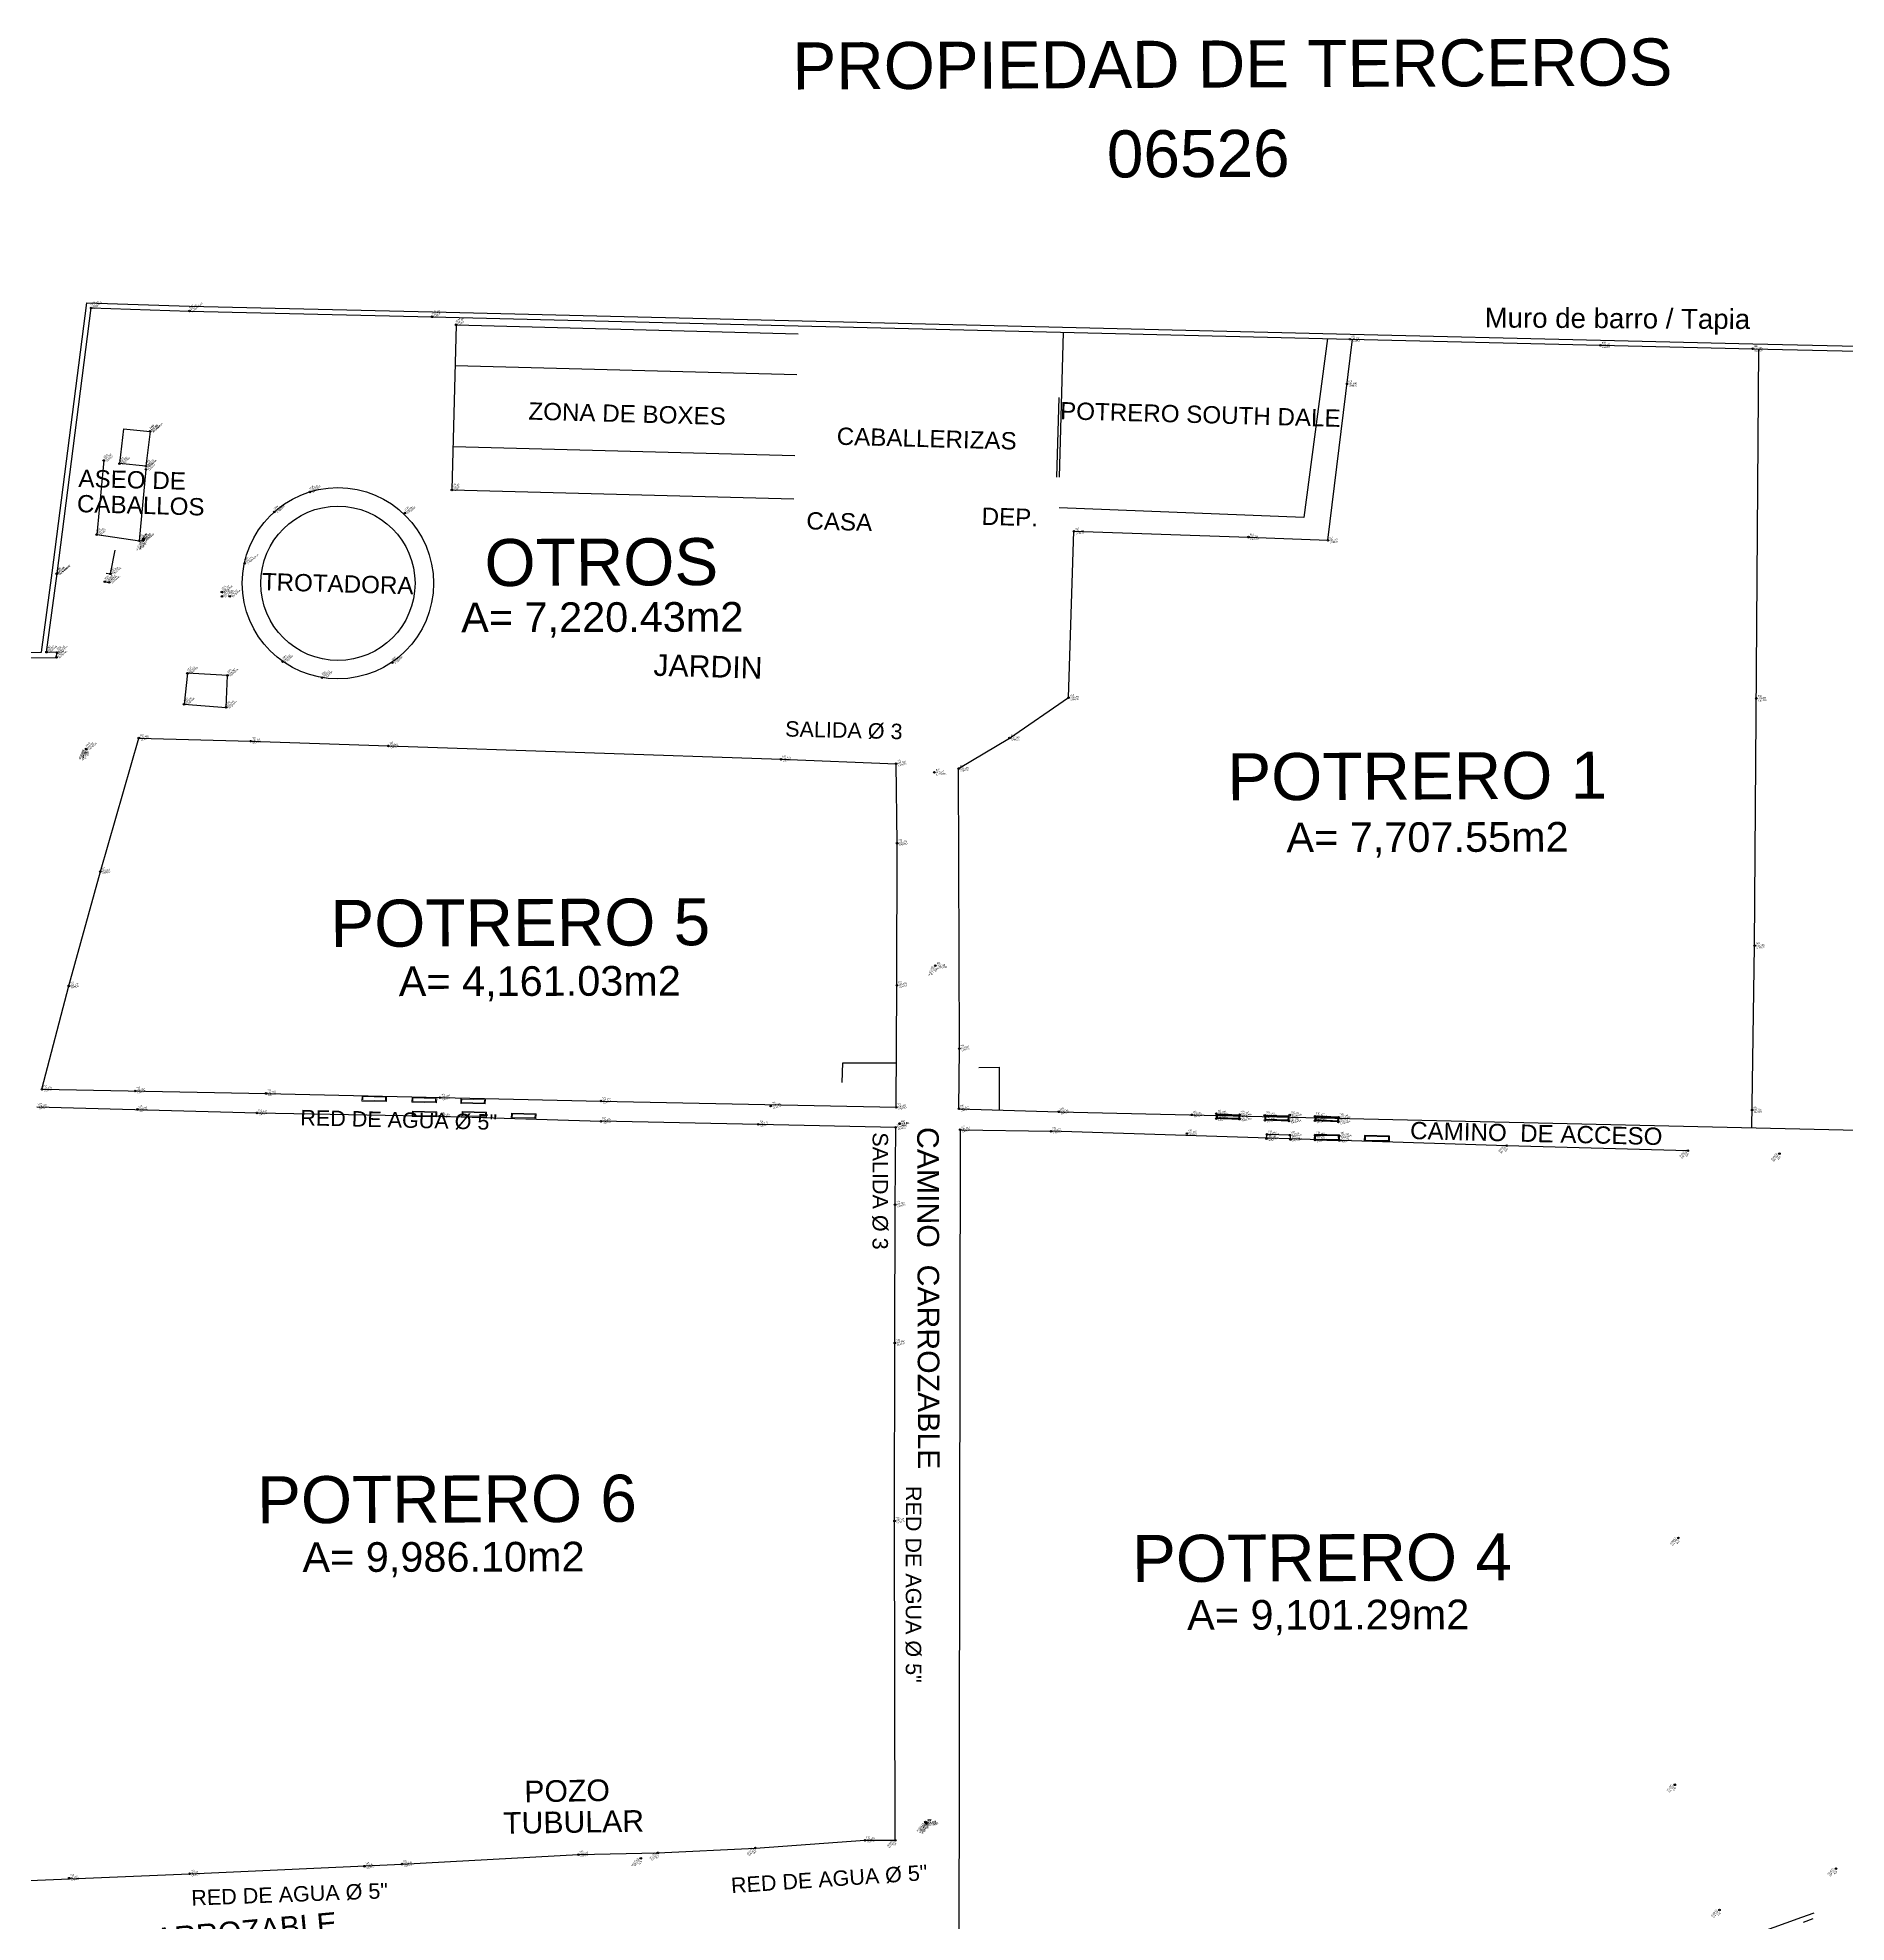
# Model space of a CAD drawing. Header units: metres. Extents: x -4524 to 2222, y -1534 to 2985.
# Drawn here: x -371.1 to -151.4, y 319.5 to 548.4 of the extents above; entities that cross this region are included whole.
import ezdxf
from ezdxf.enums import TextEntityAlignment as Align

# ---------------------------------------------------------------- set-up
doc = ezdxf.new("R2010")
doc.units = ezdxf.units.M
doc.header["$LTSCALE"] = 25.4
doc.header["$MEASUREMENT"] = 0
doc.layers.add('51', color=7, linetype='Continuous')
doc.styles.add('ARIAL', font='')
doc.styles.add('CUADROS', font='')
doc.styles.get('ARIAL').set_extended_font_data('Arial')
doc.styles.get('CUADROS').set_extended_font_data('Arial')

msp = doc.modelspace()

# ---------------------------------------------------------------- linework, layer by layer
at = {"color": 30, "true_color": 0xf26722}
for p, q in [((-369.35, 483.44), (-365.15, 516.23)), ((-368.76, 483.36), (-364.62, 515.61)), ((-365.15, 516.23), (-352.66, 515.84)), ((-364.62, 515.61), (-352.68, 515.24)), ((-352.68, 515.24), (-323.18, 514.54)), ((-352.67, 515.84), (-323.16, 515.14)), ((-323.18, 514.54), (-278.71, 513.46)), ((-323.16, 515.14), (-211.64, 512.42)), ((-278.71, 513.46), (-211.66, 511.82)), ((-211.66, 511.82), (-181.23, 511.08)), ((-211.64, 512.42), (-181.21, 511.68)), ((-181.23, 511.08), (-162.73, 510.65)), ((-181.21, 511.68), (-162.72, 511.25)), ((-162.73, 510.65), (-131.28, 509.92)), ((-162.72, 511.25), (-131.27, 510.52)), ((-370.66, 473.79), (-369.35, 483.44)), ((-370.05, 473.8), (-368.76, 483.36)), ((-508, 470.97), (-368.84, 473.16)), ((-507.94, 471.56), (-370.66, 473.79)), ((-155.32, 320.57), (-156.79, 320.04)), ((-156.79, 320.04), (-168.8, 315.73)), ((-155.41, 319.9), (-156.59, 319.47))]:
    msp.add_line(p, q, dxfattribs=at)
at = {"linetype": 'Continuous'}
for p, q in [((-364.62, 515.61), (-364.62, 515.61)), ((-364.62, 515.61), (-364.62, 515.61)), ((-352.68, 515.24), (-352.68, 515.24)), ((-352.68, 515.24), (-352.68, 515.24)), ((-323.18, 514.54), (-323.18, 514.54)), ((-323.18, 514.54), (-323.18, 514.54)), ((-320.27, 513.57), (-320.27, 513.57)), ((-320.27, 513.57), (-320.27, 513.57)), ((-211.66, 511.82), (-211.66, 511.82)), ((-211.66, 511.82), (-211.66, 511.82)), ((-181.23, 511.08), (-181.23, 511.08)), ((-181.23, 511.08), (-181.23, 511.08)), ((-162.73, 510.65), (-162.73, 510.65)), ((-162.73, 510.65), (-162.73, 510.65)), ((-212.03, 506.38), (-212.03, 506.38)), ((-212.03, 506.38), (-212.03, 506.38)), ((-357.47, 500.62), (-357.47, 500.62)), ((-357.47, 500.62), (-357.47, 500.62)), ((-357.46, 500.63), (-357.46, 500.63)), ((-357.46, 500.63), (-357.46, 500.63)), ((-363.09, 497.08), (-363.09, 497.08)), ((-363.09, 497.08), (-363.09, 497.08)), ((-361.18, 496.7), (-361.18, 496.7)), ((-361.18, 496.7), (-361.18, 496.7)), ((-357.97, 496.38), (-357.97, 496.38)), ((-357.97, 496.38), (-357.97, 496.38)), ((-357.95, 496), (-357.95, 496)), ((-357.95, 496), (-357.95, 496)), ((-338.04, 493.27), (-338.04, 493.27)), ((-338.04, 493.27), (-338.04, 493.27)), ((-320.79, 493.5), (-320.79, 493.5)), ((-320.79, 493.5), (-320.79, 493.5)), ((-342.37, 490.83), (-342.37, 490.83)), ((-342.37, 490.83), (-342.37, 490.83)), ((-326.49, 490.7), (-326.49, 490.7)), ((-326.49, 490.7), (-326.49, 490.7)), ((-363.95, 488.08), (-363.95, 488.08)), ((-363.95, 488.08), (-363.95, 488.08)), ((-245.2, 488.48), (-245.2, 488.48)), ((-245.2, 488.48), (-245.2, 488.48)), ((-224, 487.77), (-224, 487.77)), ((-224, 487.77), (-224, 487.77)), ((-358.77, 487.32), (-358.77, 487.32)), ((-358.77, 487.32), (-358.77, 487.32)), ((-358.33, 487.42), (-358.33, 487.42)), ((-358.33, 487.42), (-358.33, 487.42)), ((-358.29, 487.38), (-358.29, 487.38)), ((-358.29, 487.38), (-358.29, 487.38)), ((-358.27, 487.45), (-358.27, 487.45)), ((-358.27, 487.45), (-358.27, 487.45)), ((-358.26, 487.58), (-358.26, 487.58)), ((-358.26, 487.58), (-358.26, 487.58)), ((-214.34, 487.39), (-214.34, 487.39)), ((-214.34, 487.39), (-214.34, 487.39)), ((-368.82, 483.3), (-368.82, 483.3)), ((-368.82, 483.3), (-368.82, 483.3)), ((-368.76, 483.36), (-368.76, 483.36)), ((-368.76, 483.36), (-368.76, 483.36)), ((-362.27, 483.31), (-362.27, 483.31)), ((-362.27, 483.31), (-362.27, 483.31)), ((-345.97, 484.59), (-345.97, 484.59)), ((-345.97, 484.59), (-345.97, 484.59)), ((-362.96, 482.35), (-362.96, 482.35)), ((-362.96, 482.35), (-362.96, 482.35)), ((-362.42, 482.27), (-362.42, 482.27)), ((-362.42, 482.27), (-362.42, 482.27)), ((-348.74, 481.1), (-348.74, 481.1)), ((-348.74, 481.1), (-348.74, 481.1)), ((-348.73, 480.56), (-348.73, 480.56)), ((-348.73, 480.56), (-348.73, 480.56)), ((-347.78, 480.57), (-347.78, 480.57)), ((-347.78, 480.57), (-347.78, 480.57)), ((-370.05, 473.8), (-370.05, 473.8)), ((-370.05, 473.8), (-370.05, 473.8)), ((-368.84, 473.16), (-368.84, 473.16)), ((-368.84, 473.16), (-368.84, 473.16)), ((-368.78, 473.75), (-368.78, 473.75)), ((-368.78, 473.75), (-368.78, 473.75)), ((-341.36, 472.65), (-341.36, 472.65)), ((-341.36, 472.65), (-341.36, 472.65)), ((-328.03, 472.52), (-328.03, 472.52)), ((-328.03, 472.52), (-328.03, 472.52)), ((-352.92, 471.23), (-352.92, 471.23)), ((-352.92, 471.23), (-352.92, 471.23)), ((-348.05, 470.97), (-348.05, 470.97)), ((-348.05, 470.97), (-348.05, 470.97)), ((-336.58, 470.7), (-336.58, 470.7)), ((-336.58, 470.7), (-336.58, 470.7)), ((-353.33, 467.47), (-353.33, 467.47)), ((-353.33, 467.47), (-353.33, 467.47)), ((-245.85, 468.27), (-245.85, 468.27)), ((-245.85, 468.27), (-245.85, 468.27)), ((-162.28, 468.17), (-162.28, 468.17)), ((-162.28, 468.17), (-162.28, 468.17)), ((-348.21, 467.08), (-348.21, 467.08)), ((-348.21, 467.08), (-348.21, 467.08)), ((-358.84, 463.36), (-358.84, 463.36)), ((-358.84, 463.36), (-358.84, 463.36)), ((-345.25, 462.98), (-345.25, 462.98)), ((-345.25, 462.98), (-345.25, 462.98)), ((-253.03, 463.36), (-253.03, 463.36)), ((-253.03, 463.36), (-253.03, 463.36)), ((-365.24, 462.03), (-365.24, 462.03)), ((-365.24, 462.03), (-365.24, 462.03)), ((-365.24, 462.03), (-365.24, 462.03)), ((-365.24, 462.03), (-365.24, 462.03)), ((-365.24, 462.03), (-365.24, 462.03)), ((-365.24, 462.03), (-365.24, 462.03)), ((-365.22, 461.99), (-365.22, 461.99)), ((-365.22, 461.99), (-365.22, 461.99)), ((-328.51, 462.41), (-328.51, 462.41)), ((-328.51, 462.41), (-328.51, 462.41)), ((-280.8, 460.79), (-280.8, 460.79)), ((-280.8, 460.79), (-280.8, 460.79)), ((-266.81, 460.24), (-266.81, 460.24)), ((-266.81, 460.24), (-266.81, 460.24)), ((-262.16, 459.19), (-262.16, 459.19)), ((-262.16, 459.19), (-262.16, 459.19)), ((-259.22, 459.65), (-259.22, 459.65)), ((-259.22, 459.65), (-259.22, 459.65)), ((-266.68, 450.58), (-266.68, 450.58)), ((-266.68, 450.58), (-266.68, 450.58)), ((-363.5, 447.14), (-363.5, 447.14)), ((-363.5, 447.14), (-363.5, 447.14)), ((-162.5, 438.13), (-162.5, 438.13)), ((-162.5, 438.13), (-162.5, 438.13)), ((-262.05, 435.7), (-262.05, 435.7)), ((-262.05, 435.7), (-262.05, 435.7)), ((-262.05, 435.7), (-262.05, 435.7)), ((-262.05, 435.7), (-262.05, 435.7)), ((-367.33, 433.25), (-367.33, 433.25)), ((-367.33, 433.25), (-367.33, 433.25)), ((-266.71, 433.31), (-266.71, 433.31)), ((-266.71, 433.31), (-266.71, 433.31)), ((-259.13, 425.62), (-259.13, 425.62)), ((-259.13, 425.62), (-259.13, 425.62)), ((-370.6, 420.68), (-370.6, 420.68)), ((-370.6, 420.68), (-370.6, 420.68)), ((-359.26, 420.48), (-359.26, 420.48)), ((-359.26, 420.48), (-359.26, 420.48)), ((-343.35, 420.18), (-343.35, 420.18)), ((-343.35, 420.18), (-343.35, 420.18)), ((-322.21, 419.66), (-322.21, 419.66)), ((-322.21, 419.66), (-322.21, 419.66)), ((-302.68, 419.26), (-302.68, 419.26)), ((-302.68, 419.26), (-302.68, 419.26)), ((-359, 418.23), (-359, 418.23)), ((-359, 418.23), (-359, 418.23)), ((-359, 418.23), (-359, 418.23)), ((-359, 418.23), (-359, 418.23)), ((-344.47, 417.82), (-344.47, 417.82)), ((-344.47, 417.82), (-344.47, 417.82)), ((-322.25, 417.41), (-322.25, 417.41)), ((-322.25, 417.41), (-322.25, 417.41)), ((-302.68, 416.8), (-302.68, 416.8)), ((-302.68, 416.8), (-302.68, 416.8)), ((-282.06, 418.65), (-282.06, 418.65)), ((-282.06, 418.65), (-282.06, 418.65)), ((-266.79, 418.5), (-266.79, 418.5)), ((-266.79, 418.5), (-266.79, 418.5)), ((-259.18, 418.31), (-259.18, 418.31)), ((-259.18, 418.31), (-259.18, 418.31)), ((-247.05, 417.95), (-247.05, 417.95)), ((-247.05, 417.95), (-247.05, 417.95)), ((-230.88, 417.58), (-230.88, 417.58)), ((-230.88, 417.58), (-230.88, 417.58)), ((-227.91, 417.12), (-227.91, 417.12)), ((-227.91, 417.12), (-227.91, 417.12)), ((-227.9, 417.71), (-227.9, 417.71)), ((-227.9, 417.71), (-227.9, 417.71)), ((-225.08, 417.06), (-225.08, 417.06)), ((-225.08, 417.06), (-225.08, 417.06)), ((-225.07, 417.6), (-225.07, 417.6)), ((-225.07, 417.6), (-225.07, 417.6)), ((-222.02, 417.51), (-222.02, 417.51)), ((-222.02, 417.51), (-222.02, 417.51)), ((-222, 416.93), (-222, 416.93)), ((-222, 416.93), (-222, 416.93)), ((-219.07, 416.83), (-219.07, 416.83)), ((-219.07, 416.83), (-219.07, 416.83)), ((-218.97, 417.56), (-218.97, 417.56)), ((-218.97, 417.56), (-218.97, 417.56)), ((-215.91, 417.4), (-215.91, 417.4)), ((-215.91, 417.4), (-215.91, 417.4)), ((-215.91, 416.86), (-215.91, 416.86)), ((-215.91, 416.86), (-215.91, 416.86)), ((-213.05, 417.28), (-213.05, 417.28)), ((-213.05, 417.28), (-213.05, 417.28)), ((-162.8, 418.16), (-162.8, 418.16)), ((-162.8, 418.16), (-162.8, 418.16)), ((-283.56, 416.42), (-283.56, 416.42)), ((-283.56, 416.42), (-283.56, 416.42)), ((-266.86, 416.05), (-266.86, 416.05)), ((-266.86, 416.05), (-266.86, 416.05)), ((-266.38, 416.52), (-266.38, 416.52)), ((-266.38, 416.52), (-266.38, 416.52)), ((-266.37, 416.5), (-266.37, 416.5)), ((-266.37, 416.5), (-266.37, 416.5)), ((-259.03, 415.77), (-259.03, 415.77)), ((-259.03, 415.77), (-259.03, 415.77)), ((-247.97, 415.58), (-247.97, 415.58)), ((-247.97, 415.58), (-247.97, 415.58)), ((-231.47, 415.31), (-231.47, 415.31)), ((-231.47, 415.31), (-231.47, 415.31)), ((-221.8, 414.68), (-221.8, 414.68)), ((-221.8, 414.68), (-221.8, 414.68)), ((-221.74, 415.2), (-221.74, 415.2)), ((-221.74, 415.2), (-221.74, 415.2)), ((-218.98, 415.11), (-218.98, 415.11)), ((-218.98, 415.11), (-218.98, 415.11)), ((-218.9, 414.59), (-218.9, 414.59)), ((-218.9, 414.59), (-218.9, 414.59)), ((-215.92, 414.54), (-215.92, 414.54)), ((-215.92, 414.54), (-215.92, 414.54)), ((-215.89, 415.08), (-215.89, 415.08)), ((-215.89, 415.08), (-215.89, 415.08)), ((-213.07, 416.72), (-213.07, 416.72)), ((-213.07, 416.72), (-213.07, 416.72)), ((-212.95, 415.01), (-212.95, 415.01)), ((-212.95, 415.01), (-212.95, 415.01)), ((-212.93, 414.47), (-212.93, 414.47)), ((-212.93, 414.47), (-212.93, 414.47)), ((-192.62, 413.83), (-192.62, 413.83)), ((-192.62, 413.83), (-192.62, 413.83)), ((-170.62, 413.22), (-170.62, 413.22)), ((-170.62, 413.22), (-170.62, 413.22)), ((-159.48, 412.86), (-159.48, 412.86)), ((-159.48, 412.86), (-159.48, 412.86)), ((-159.48, 412.86), (-159.48, 412.86)), ((-159.48, 412.86), (-159.48, 412.86)), ((-266.93, 406.66), (-266.93, 406.66)), ((-266.93, 406.66), (-266.93, 406.66)), ((-266.97, 389.85), (-266.97, 389.85)), ((-266.97, 389.85), (-266.97, 389.85)), ((-267, 368.23), (-267, 368.23)), ((-267, 368.23), (-267, 368.23)), ((-171.76, 366.17), (-171.76, 366.17)), ((-171.76, 366.17), (-171.76, 366.17)), ((-172.19, 336.18), (-172.19, 336.18)), ((-172.19, 336.18), (-172.19, 336.18)), ((-263.25, 331.67), (-263.25, 331.67)), ((-263.25, 331.67), (-263.25, 331.67)), ((-263.22, 331.56), (-263.22, 331.56)), ((-263.22, 331.56), (-263.22, 331.56)), ((-263.15, 331.61), (-263.15, 331.61)), ((-263.15, 331.61), (-263.15, 331.61)), ((-263.15, 331.6), (-263.15, 331.6)), ((-263.15, 331.6), (-263.15, 331.6)), ((-263.14, 331.55), (-263.14, 331.55)), ((-263.14, 331.55), (-263.14, 331.55)), ((-263.14, 331.51), (-263.14, 331.51)), ((-263.14, 331.51), (-263.14, 331.51)), ((-263.14, 331.47), (-263.14, 331.47)), ((-263.14, 331.47), (-263.14, 331.47)), ((-305.41, 327.7), (-305.41, 327.7)), ((-305.41, 327.7), (-305.41, 327.7)), ((-295.76, 327.91), (-295.76, 327.91)), ((-295.76, 327.91), (-295.76, 327.91)), ((-283.91, 328.49), (-283.91, 328.49)), ((-283.91, 328.49), (-283.91, 328.49)), ((-270.6, 329.44), (-270.6, 329.44)), ((-270.6, 329.44), (-270.6, 329.44)), ((-266.91, 329.44), (-266.91, 329.44)), ((-266.91, 329.44), (-266.91, 329.44)), ((-352.66, 325.37), (-352.66, 325.37)), ((-352.66, 325.37), (-352.66, 325.37)), ((-331.41, 326.29), (-331.41, 326.29)), ((-331.41, 326.29), (-331.41, 326.29)), ((-326.86, 326.54), (-326.86, 326.54)), ((-326.86, 326.54), (-326.86, 326.54)), ((-297.84, 327.24), (-297.84, 327.24)), ((-297.84, 327.24), (-297.84, 327.24)), ((-152.61, 326), (-152.61, 326)), ((-152.61, 326), (-152.61, 326)), ((-367.29, 324.83), (-367.29, 324.83)), ((-367.29, 324.83), (-367.29, 324.83)), ((-166.77, 320.96), (-166.77, 320.96)), ((-166.77, 320.96), (-166.77, 320.96))]:
    msp.add_line(p, q, dxfattribs=at)
for p, q in [((-320.27, 513.57), (-320.79, 493.5)), ((-320.27, 513.57), (-278.73, 512.48)), ((-246.52, 512.67), (-247.01, 495.06)), ((-320.4, 508.62), (-278.86, 507.53)), ((-247.04, 504.73), (-247.31, 495.06)), ((-360.69, 500.91), (-361.18, 496.7)), ((-360.69, 500.91), (-357.47, 500.62)), ((-357.47, 500.62), (-357.97, 496.38)), ((-363.09, 497.08), (-363.95, 488.08)), ((-320.65, 498.8), (-279.12, 497.7)), ((-357.97, 496.38), (-361.18, 496.7)), ((-358.77, 487.32), (-357.95, 496)), ((-320.79, 493.5), (-279.26, 492.41)), ((-363.95, 488.08), (-358.77, 487.32)), ((-362.27, 483.31), (-361.71, 486.2)), ((-362.81, 483.4), (-362.27, 483.31)), ((-362.96, 482.34), (-362.42, 482.27)), ((-368.78, 473.75), (-370.05, 473.8)), ((-368.84, 473.16), (-368.78, 473.75)), ((-352.92, 471.23), (-353.33, 467.47)), ((-348.05, 470.97), (-352.92, 471.23)), ((-348.21, 467.08), (-348.05, 470.97)), ((-353.33, 467.47), (-348.21, 467.08))]:
    msp.add_line(p, q)
at = {"color": 7, "lineweight": 30}
for p, q in [((-214.41, 511.89), (-217.26, 490.16)), ((-214.34, 487.39), (-211.37, 511.82)), ((-162.5, 438.13), (-161.97, 510.63)), ((-217.26, 490.16), (-247.01, 491.31)), ((-245.85, 468.27), (-245.2, 488.48)), ((-245.2, 488.48), (-224, 487.77)), ((-224, 487.77), (-214.34, 487.39)), ((-253.03, 463.36), (-245.85, 468.27)), ((-363.5, 447.14), (-358.84, 463.36)), ((-358.84, 463.36), (-345.25, 462.98)), ((-345.25, 462.98), (-328.51, 462.41)), ((-259.22, 459.65), (-253.03, 463.36)), ((-328.51, 462.41), (-280.8, 460.79)), ((-280.8, 460.79), (-266.81, 460.24)), ((-266.68, 450.58), (-266.81, 460.24)), ((-259.13, 425.62), (-259.22, 459.65)), ((-266.71, 433.31), (-266.68, 450.58)), ((-367.33, 433.25), (-363.5, 447.14)), ((-162.84, 416.01), (-162.5, 438.13)), ((-370.6, 420.68), (-367.33, 433.25)), ((-266.79, 418.5), (-266.71, 433.31)), ((-273.36, 421.52), (-273.3, 423.9)), ((-273.3, 423.9), (-266.76, 423.9)), ((-259.18, 418.31), (-259.13, 425.62)), ((-256.78, 423.34), (-254.24, 423.38)), ((-254.27, 418.16), (-254.24, 423.38)), ((-370.6, 420.68), (-343.35, 420.18)), ((-343.35, 420.18), (-302.68, 419.26)), ((-302.68, 419.26), (-266.79, 418.5)), ((-371.23, 418.55), (-344.47, 417.82)), ((-344.47, 417.82), (-322.25, 417.41)), ((-322.25, 417.41), (-302.68, 416.8)), ((-283.56, 416.42), (-302.68, 416.8)), ((-259.18, 418.31), (-247.05, 417.95)), ((-247.05, 417.95), (-81.18, 414.14)), ((-266.86, 416.05), (-283.56, 416.42)), ((-266.93, 406.66), (-266.86, 416.05)), ((-259.03, 415.77), (-259.21, 310.29)), ((-259.03, 415.77), (-247.97, 415.58)), ((-192.62, 413.83), (-247.97, 415.58)), ((-170.62, 413.22), (-192.62, 413.83)), ((-266.97, 389.85), (-266.93, 406.66)), ((-267, 368.23), (-266.97, 389.85)), ((-266.91, 329.44), (-267, 368.23)), ((-326.86, 326.54), (-305.41, 327.7)), ((-305.41, 327.7), (-295.76, 327.91)), ((-295.76, 327.91), (-283.91, 328.49)), ((-283.91, 328.49), (-270.6, 329.44)), ((-270.6, 329.44), (-266.91, 329.44)), ((-383.24, 324.1), (-352.66, 325.37)), ((-352.66, 325.37), (-326.86, 326.54))]:
    msp.add_line(p, q, dxfattribs=at)
at = {"color": 4}
for p, q in [((-227.9, 417.71), (-227.91, 417.17)), ((-227.9, 417.71), (-227.91, 417.17)), ((-227.91, 417.61), (-225.08, 417.5)), ((-227.91, 417.17), (-225.08, 417.06)), ((-227.91, 417.17), (-225.08, 417.06)), ((-227.9, 417.71), (-225.07, 417.6)), ((-227.9, 417.71), (-225.07, 417.6)), ((-227.9, 417.27), (-225.07, 417.16)), ((-227.8, 417.71), (-227.81, 417.17)), ((-225.17, 417.6), (-225.18, 417.06)), ((-225.07, 417.6), (-225.08, 417.06)), ((-225.07, 417.6), (-225.08, 417.06)), ((-222.02, 417.51), (-222.03, 416.93)), ((-222.02, 417.51), (-222.03, 416.93)), ((-219.07, 416.93), (-222.03, 417.03)), ((-219.07, 416.83), (-222.03, 416.93)), ((-219.07, 416.83), (-222.03, 416.93)), ((-219.06, 417.42), (-222.02, 417.51)), ((-219.06, 417.42), (-222.02, 417.51)), ((-219.06, 417.32), (-222.02, 417.41)), ((-221.92, 417.51), (-221.93, 416.92)), ((-219.17, 416.83), (-219.15, 417.42)), ((-219.07, 416.83), (-219.05, 417.42)), ((-219.07, 416.83), (-219.05, 417.42)), ((-215.91, 417.42), (-215.93, 416.86)), ((-215.91, 417.42), (-215.93, 416.86)), ((-213.07, 416.72), (-215.93, 416.86)), ((-213.07, 416.72), (-215.93, 416.86)), ((-213.06, 417.18), (-215.92, 417.32)), ((-213.06, 416.82), (-215.92, 416.96)), ((-213.05, 417.28), (-215.91, 417.42)), ((-213.05, 417.28), (-215.91, 417.42)), ((-215.81, 417.42), (-215.83, 416.86)), ((-213.15, 417.28), (-213.17, 416.72)), ((-213.05, 417.28), (-213.07, 416.72)), ((-213.05, 417.28), (-213.07, 416.72)), ((-221.8, 414.68), (-221.78, 415.2)), ((-221.8, 414.68), (-221.78, 415.2)), ((-218.88, 415.1), (-221.78, 415.2)), ((-218.88, 415.1), (-221.78, 415.2)), ((-218.9, 414.59), (-218.88, 415.1)), ((-218.9, 414.59), (-218.88, 415.1)), ((-215.99, 415.19), (-216.02, 414.54)), ((-216.02, 414.54), (-212.93, 414.47)), ((-212.94, 415.11), (-215.99, 415.19)), ((-215.89, 415.08), (-215.92, 414.54)), ((-215.92, 414.64), (-213.03, 414.57)), ((-215.92, 414.54), (-212.93, 414.47)), ((-215.89, 415.08), (-215.91, 414.64)), ((-212.95, 415.01), (-215.89, 415.08)), ((-213.05, 415.01), (-215.89, 415.08)), ((-213.03, 414.57), (-213.05, 415.01)), ((-212.93, 414.47), (-212.95, 415.11)), ((-212.93, 414.47), (-212.95, 415.01)), ((-209.9, 415.07), (-209.94, 414.43)), ((-206.86, 415), (-209.9, 415.07)), ((-209.81, 414.97), (-209.83, 414.52)), ((-209.83, 414.52), (-206.95, 414.45)), ((-206.96, 414.9), (-209.81, 414.97)), ((-206.95, 414.45), (-206.96, 414.89)), ((-206.85, 414.35), (-206.86, 415)), ((-209.94, 414.42), (-206.85, 414.35))]:
    msp.add_line(p, q, dxfattribs=at)
at = {"color": 4, "lineweight": 20}
for points in [[(-331.73, 419.25), (-328.74, 419.2), (-328.72, 419.8), (-331.7, 419.9)], [(-331.62, 419.35), (-328.87, 419.3), (-328.85, 419.71), (-331.6, 419.8)], [(-325.66, 419.1), (-322.67, 419.04), (-322.64, 419.65), (-325.62, 419.74)], [(-325.55, 419.2), (-322.8, 419.15), (-322.78, 419.55), (-325.53, 419.64)], [(-319.72, 418.96), (-316.73, 418.91), (-316.71, 419.51), (-319.69, 419.61)], [(-319.62, 419.06), (-316.86, 419.01), (-316.84, 419.42), (-319.59, 419.5)], [(-325.62, 417.39), (-322.63, 417.33), (-322.61, 417.94), (-325.59, 418.04)], [(-325.51, 417.49), (-322.76, 417.44), (-322.74, 417.85), (-325.49, 417.93)], [(-319.59, 417.35), (-316.6, 417.3), (-316.57, 417.9), (-319.55, 418)], [(-319.48, 417.45), (-316.73, 417.4), (-316.71, 417.81), (-319.46, 417.89)], [(-313.57, 417.15), (-310.58, 417.09), (-310.55, 417.7), (-313.53, 417.8)], [(-313.46, 417.25), (-310.71, 417.2), (-310.69, 417.61), (-313.44, 417.69)]]:
    msp.add_lwpolyline(points, close=True, dxfattribs=at)
at = {"linetype": 'Continuous'}
for centre in [(-364.62, 515.61), (-352.68, 515.24), (-323.18, 514.54), (-320.27, 513.57), (-211.66, 511.82), (-181.23, 511.08), (-162.73, 510.65), (-212.03, 506.38), (-357.47, 500.62), (-357.46, 500.63), (-363.09, 497.08), (-361.18, 496.7), (-357.97, 496.38), (-357.95, 496), (-338.04, 493.27), (-320.79, 493.5), (-342.37, 490.83), (-326.49, 490.7), (-363.95, 488.08), (-245.2, 488.48), (-224, 487.77), (-358.77, 487.32), (-358.33, 487.42), (-358.29, 487.38), (-358.27, 487.45), (-358.26, 487.58), (-214.34, 487.39), (-368.82, 483.3), (-368.76, 483.36), (-362.27, 483.31), (-345.97, 484.59), (-362.96, 482.35), (-362.42, 482.27), (-348.74, 481.1), (-348.73, 480.56), (-347.78, 480.57), (-370.05, 473.8), (-368.84, 473.16), (-368.78, 473.75), (-341.36, 472.65), (-328.03, 472.52), (-352.92, 471.23), (-348.05, 470.97), (-336.58, 470.7), (-353.33, 467.47), (-348.21, 467.08), (-245.85, 468.27), (-162.28, 468.17), (-358.84, 463.36), (-345.25, 462.98), (-253.03, 463.36), (-365.24, 462.03), (-365.24, 462.03), (-365.24, 462.03), (-365.22, 461.99), (-328.51, 462.41), (-280.8, 460.79), (-266.81, 460.24), (-262.16, 459.19), (-259.22, 459.65), (-266.68, 450.58), (-363.5, 447.14), (-162.5, 438.13), (-262.05, 435.7), (-262.05, 435.7), (-367.33, 433.25), (-266.71, 433.31), (-259.13, 425.62), (-370.6, 420.68), (-359.26, 420.48), (-343.35, 420.18), (-322.21, 419.66), (-302.68, 419.26), (-359, 418.23), (-359, 418.23), (-344.47, 417.82), (-322.25, 417.41), (-302.68, 416.8), (-282.06, 418.65), (-266.79, 418.5), (-259.18, 418.31), (-247.05, 417.95), (-230.88, 417.58), (-227.91, 417.12), (-227.9, 417.71), (-225.08, 417.06), (-225.07, 417.6), (-222.02, 417.51), (-222, 416.93), (-219.07, 416.83), (-218.97, 417.56), (-215.91, 417.4), (-215.91, 416.86), (-213.07, 416.72), (-213.05, 417.28), (-162.8, 418.16), (-283.56, 416.42), (-266.86, 416.05), (-266.38, 416.52), (-266.37, 416.5), (-259.03, 415.77), (-247.97, 415.58), (-231.47, 415.31), (-221.8, 414.68), (-221.74, 415.2), (-218.98, 415.11), (-218.9, 414.59), (-215.92, 414.54), (-215.89, 415.08), (-212.95, 415.01), (-212.93, 414.47), (-192.62, 413.83), (-170.62, 413.22), (-159.48, 412.86), (-159.48, 412.86), (-266.93, 406.66), (-266.97, 389.85), (-267, 368.23), (-171.76, 366.17), (-172.19, 336.18), (-263.25, 331.67), (-263.22, 331.56), (-263.15, 331.61), (-263.15, 331.6), (-263.14, 331.55), (-263.14, 331.51), (-263.14, 331.47), (-305.41, 327.7), (-295.76, 327.91), (-283.91, 328.49), (-270.6, 329.44), (-266.91, 329.44), (-352.66, 325.37), (-331.41, 326.29), (-326.86, 326.54), (-297.84, 327.24), (-152.61, 326), (-367.29, 324.83), (-166.77, 320.96)]:
    msp.add_circle(centre, 0.1, dxfattribs=at)
for radius in [11.62, 9.37]:
    msp.add_circle((-334.64, 482.16), radius)

# ---------------------------------------------------------------- texts
at = {"color": 4, "style": 'ARIAL'}
for s, height, rotation, p in [('SALIDA Ø 3', 1.874, 358.6333, (-280.31, 463.55)), ('RED DE AGUA Ø 5"', 1.8741, 358.6333, (-339.23, 416.32)), ('SALIDA Ø 3', 1.874, 269.9716, (-269.67, 415.46)), ('RED DE AGUA Ø 5"', 1.8741, 269.9716, (-265.63, 372.49)), ('RED DE AGUA Ø 5"', 1.8741, 3.8438, (-286.81, 323.01)), ('RED DE AGUA Ø 5"', 1.8741, 2.1537, (-352.42, 321.5))]:
    msp.add_text(s, height=height, rotation=rotation, dxfattribs=at).set_placement(p)
at = {"color": 2, "char_height": 0.2, "attachment_point": 4}
for s, insert, rotation in [('1006', (-364.65, 515.96), 40.8538), ('1007', (-352.71, 515.58), 40.8538), ('1037', (-323.21, 514.89), 40.8538), ('1036', (-320.3, 513.92), 40.8538), ('809', (-211.48, 512.12), 4.5222), ('808', (-181.05, 511.38), 4.5222), ('806', (-162.56, 510.95), 4.5222), ('810', (-211.86, 506.67), 4.5222), ('1010', (-357.5, 500.96), 40.8538), ('1008', (-357.49, 500.97), 40.8538), ('1015', (-363.12, 497.42), 40.8538), ('1016', (-361.21, 497.05), 40.8538), ('1009', (-358, 496.72), 40.8538), ('1013', (-357.98, 496.34), 40.8538), ('1028', (-338.08, 493.61), 40.8538), ('1032', (-320.82, 493.85), 40.8538), ('1026', (-342.41, 491.17), 40.8538), ('1029', (-326.52, 491.04), 40.8538), ('1012', (-363.98, 488.43), 40.8538), ('1011', (-358.81, 487.67), 40.8538), ('1034', (-358.36, 487.77), 40.8538), ('1035', (-358.3, 487.79), 40.8538), ('813', (-245.02, 488.77), 4.5222), ('812', (-223.82, 488.07), 4.5222), ('811', (-214.16, 487.68), 4.5222), ('938', (-358.1, 487.09), 248.0259), ('1101', (-357.99, 487.36), 266.2776), ('1005', (-368.86, 483.64), 40.8538), ('1004', (-368.79, 483.7), 40.8538), ('1014', (-362.3, 483.65), 40.8538), ('1024', (-346.01, 484.93), 40.8538), ('1018', (-362.99, 482.69), 40.8538), ('1017', (-362.45, 482.61), 40.8538), ('1031', (-348.77, 481.45), 40.8538), ('1033', (-348.76, 480.91), 40.8538), ('1030', (-347.81, 480.91), 40.8538), ('1003', (-370.08, 474.14), 40.8538), ('1002', (-368.81, 474.09), 40.8538), ('1001', (-368.88, 473.5), 40.8538), ('1020', (-352.96, 471.58), 40.8538), ('1022', (-348.08, 471.32), 40.8538), ('1023', (-341.39, 472.99), 40.8538), ('1027', (-328.07, 472.86), 40.8538), ('1025', (-336.61, 471.05), 40.8538), ('1019', (-353.36, 467.81), 40.8538), ('1021', (-348.24, 467.42), 40.8538), ('814', (-245.67, 468.57), 4.5222), ('804', (-162.1, 468.46), 4.5222), ('1000', (-365.27, 462.38), 40.8538), ('718', (-358.71, 463.68), 12.7971), ('719', (-345.12, 463.3), 12.7971), ('720', (-328.38, 462.73), 12.7971), ('815', (-252.86, 463.65), 4.5222), ('939', (-365.06, 461.74), 248.0259), ('937', (-365.04, 461.7), 248.0259), ('1100', (-364.98, 461.82), 266.2776), ('721', (-280.66, 461.11), 12.7971), ('722', (-266.67, 460.56), 12.7971), ('807', (-261.98, 459.49), 4.5222), ('816', (-259.05, 459.94), 4.5222), ('723', (-266.55, 450.9), 12.7971), ('717', (-363.36, 447.45), 12.7971), ('803', (-162.32, 438.42), 4.5222), ('900', (-261.87, 435.41), 248.0259), ('805', (-261.87, 435.99), 4.5222), ('716', (-367.2, 433.56), 12.7971), ('725', (-266.57, 433.63), 12.7971), ('724', (-259, 425.94), 12.7971), ('714', (-371.1, 418.87), 12.7971), ('715', (-370.46, 421), 12.7971), ('713', (-359.13, 420.8), 12.7971), ('713', (-359.13, 420.8), 12.7971), ('710', (-343.22, 420.5), 12.7971), ('708', (-322.07, 419.98), 12.7971), ('707', (-302.55, 419.57), 12.7971), ('704', (-281.93, 418.97), 12.7971), ('712', (-358.87, 418.54), 12.7971), ('712', (-358.87, 418.54), 12.7971), ('711', (-344.34, 418.14), 12.7971), ('709', (-322.12, 417.72), 12.7971), ('706', (-302.54, 417.11), 12.7971), ('705', (-283.43, 416.73), 12.7971), ('702', (-266.66, 418.81), 12.7971), ('830', (-266.2, 416.81), 4.5222), ('831', (-266.2, 416.8), 4.5222), ('726', (-259.04, 418.62), 12.7971), ('728', (-246.92, 418.26), 12.7971), ('731', (-230.75, 417.89), 12.7971), ('734', (-227.78, 417.44), 12.7971), ('735', (-227.77, 418.03), 12.7971), ('736', (-224.94, 417.92), 12.7971), ('737', (-224.94, 417.38), 12.7971), ('740', (-221.88, 417.83), 12.7971), ('739', (-221.86, 417.24), 12.7971), ('743', (-218.94, 417.15), 12.7971), ('742', (-218.84, 417.87), 12.7971), ('748', (-215.78, 417.72), 12.7971), ('747', (-215.78, 417.18), 12.7971), ('750', (-212.94, 417.04), 12.7971), ('749', (-212.92, 417.6), 12.7971), ('802', (-162.63, 418.45), 4.5222), ('703', (-266.73, 416.36), 12.7971), ('727', (-258.9, 416.09), 12.7971), ('729', (-247.84, 415.9), 12.7971), ('732', (-231.34, 415.63), 12.7971), ('761', (-221.67, 415), 12.7971), ('762', (-221.6, 415.52), 12.7971), ('759', (-218.85, 415.43), 12.7971), ('760', (-218.76, 414.91), 12.7971), ('754', (-215.79, 414.85), 12.7971), ('753', (-215.76, 415.4), 12.7971), ('751', (-212.81, 415.33), 12.7971), ('752', (-212.8, 414.78), 12.7971), ('610', (-192.53, 413.49), 229.972), ('609', (-170.53, 412.88), 229.972), ('611', (-159.39, 412.52), 229.972), ('612', (-159.39, 412.52), 229.972), ('730', (-266.79, 406.98), 12.7971), ('733', (-266.83, 390.16), 12.7971), ('738', (-266.87, 368.55), 12.7971), ('608', (-171.67, 365.83), 229.972), ('607', (-172.1, 335.84), 229.972), ('833', (-262.97, 331.9), 4.5222), ('832', (-262.97, 331.89), 4.5222), ('741', (-270.46, 329.76), 12.7971), ('626', (-263.05, 331.13), 229.972), ('901', (-262.96, 331.26), 248.0259), ('1102', (-262.98, 331.46), 266.2776), ('801', (-263.04, 331.86), 4.5222), ('701', (-263.01, 331.83), 12.7971), ('744', (-305.28, 328.02), 12.7971), ('632', (-295.67, 327.58), 229.972), ('630', (-283.83, 328.15), 229.972), ('628', (-266.82, 329.11), 229.972), ('756', (-367.16, 325.14), 12.7971), ('755', (-352.53, 325.69), 12.7971), ('746', (-331.28, 326.61), 12.7971), ('745', (-326.72, 326.86), 12.7971), ('633', (-297.75, 326.91), 229.972), ('629', (-152.52, 325.67), 229.972), ('631', (-166.68, 320.63), 229.972)]:
    msp.add_mtext(s, dxfattribs=dict(at, insert=insert, rotation=rotation))
at = {"color": 1, "char_height": 0.2, "attachment_point": 4}
for s, insert, rotation in [('101.054', (-364.47, 515.74), 40.8538), ('101.001', (-352.53, 515.37), 40.8538), ('101.084', (-323.03, 514.68), 40.8538), ('102.789', (-320.12, 513.71), 40.8538), ('101.876', (-211.46, 511.84), 4.5222), ('102.162', (-181.03, 511.1), 4.5222), ('102.285', (-162.54, 510.67), 4.5222), ('101.848', (-211.83, 506.39), 4.5222), ('100.768', (-357.32, 500.75), 40.8538), ('100.759', (-357.3, 500.76), 40.8538), ('100.760', (-362.94, 497.21), 40.8538), ('100.860', (-361.03, 496.83), 40.8538), ('100.820', (-357.82, 496.51), 40.8538), ('100.768', (-357.8, 496.13), 40.8538), ('100.885', (-337.89, 493.4), 40.8538), ('100.951', (-320.64, 493.63), 40.8538), ('100.883', (-342.22, 490.96), 40.8538), ('100.998', (-326.34, 490.83), 40.8538), ('100.685', (-363.8, 488.21), 40.8538), ('100.679', (-358.62, 487.45), 40.8538), ('100.701', (-358.18, 487.55), 40.8538), ('100.697', (-358.12, 487.58), 40.8538), ('101.544', (-245, 488.49), 4.5222), ('101.714', (-223.8, 487.79), 4.5222), ('100.696', (-358.36, 487.2), 248.0259), ('100.696', (-358.27, 487.38), 266.2776), ('101.752', (-214.14, 487.4), 4.5222), ('101.026', (-368.67, 483.43), 40.8538), ('101.026', (-368.61, 483.49), 40.8538), ('100.619', (-362.81, 482.48), 40.8538), ('100.698', (-362.12, 483.44), 40.8538), ('100.739', (-345.82, 484.72), 40.8538), ('100.649', (-362.27, 482.4), 40.8538), ('100.752', (-348.59, 481.23), 40.8538), ('100.701', (-348.58, 480.69), 40.8538), ('100.763', (-347.63, 480.7), 40.8538), ('100.819', (-369.9, 473.93), 40.8538), ('100.796', (-368.63, 473.88), 40.8538), ('100.992', (-368.69, 473.29), 40.8538), ('100.621', (-352.77, 471.36), 40.8538), ('100.597', (-347.89, 471.1), 40.8538), ('100.808', (-341.21, 472.78), 40.8538), ('100.898', (-327.88, 472.65), 40.8538), ('100.846', (-336.43, 470.84), 40.8538), ('100.594', (-353.18, 467.6), 40.8538), ('100.600', (-348.05, 467.21), 40.8538), ('101.329', (-245.65, 468.29), 4.5222), ('101.989', (-162.08, 468.18), 4.5222), ('100.491', (-365.09, 462.16), 40.8538), ('100.499', (-358.65, 463.4), 12.7971), ('100.555', (-345.06, 463.02), 12.7971), ('100.642', (-328.31, 462.46), 12.7971), ('101.253', (-252.83, 463.38), 4.5222), ('100.491', (-365.32, 461.85), 248.0259), ('100.495', (-365.3, 461.8), 248.0259), ('100.491', (-365.25, 461.83), 266.2776), ('101.051', (-280.6, 460.84), 12.7971), ('101.045', (-266.61, 460.29), 12.7971), ('101.447', (-261.96, 459.21), 4.5222), ('101.145', (-259.02, 459.66), 4.5222), ('101.075', (-266.48, 450.62), 12.7971), ('100.371', (-363.3, 447.18), 12.7971), ('101.796', (-162.3, 438.15), 4.5222), ('101.138', (-262.13, 435.51), 248.0259), ('101.138', (-261.85, 435.71), 4.5222), ('100.277', (-367.14, 433.29), 12.7971), ('100.976', (-266.51, 433.36), 12.7971), ('100.949', (-258.93, 425.67), 12.7971), ('100.401', (-370.4, 420.73), 12.7971), ('100.457', (-359.07, 420.52), 12.7971), ('100.457', (-359.07, 420.52), 12.7971), ('100.501', (-343.16, 420.22), 12.7971), ('100.535', (-322.01, 419.71), 12.7971), ('100.573', (-302.49, 419.3), 12.7971), ('100.299', (-371.04, 418.59), 12.7971), ('100.430', (-358.81, 418.27), 12.7971), ('100.439', (-344.28, 417.87), 12.7971), ('100.534', (-322.06, 417.45), 12.7971), ('100.681', (-302.48, 416.84), 12.7971), ('100.772', (-283.37, 416.46), 12.7971), ('100.760', (-281.86, 418.7), 12.7971), ('100.889', (-266.6, 418.54), 12.7971), ('101.027', (-258.98, 418.35), 12.7971), ('101.042', (-246.86, 417.99), 12.7971), ('101.084', (-230.69, 417.62), 12.7971), ('101.075', (-227.72, 417.16), 12.7971), ('101.030', (-227.71, 417.76), 12.7971), ('101.107', (-224.88, 417.65), 12.7971), ('101.207', (-224.88, 417.11), 12.7971), ('101.103', (-221.82, 417.56), 12.7971), ('101.186', (-221.8, 416.97), 12.7971), ('101.258', (-218.88, 416.88), 12.7971), ('101.027', (-218.78, 417.6), 12.7971), ('101.127', (-215.72, 417.45), 12.7971), ('101.241', (-215.72, 416.91), 12.7971), ('101.276', (-212.87, 416.77), 12.7971), ('101.149', (-212.86, 417.32), 12.7971), ('101.617', (-162.6, 418.17), 4.5222), ('100.895', (-266.67, 416.09), 12.7971), ('100.821', (-266.18, 416.54), 4.5222), ('100.821', (-266.17, 416.52), 4.5222), ('101.015', (-258.84, 415.82), 12.7971), ('100.972', (-247.78, 415.62), 12.7971), ('101.082', (-231.28, 415.36), 12.7971), ('101.184', (-221.61, 414.73), 12.7971), ('100.962', (-221.54, 415.25), 12.7971), ('101.051', (-218.78, 415.15), 12.7971), ('101.226', (-218.7, 414.63), 12.7971), ('101.128', (-215.72, 414.58), 12.7971), ('101.081', (-215.7, 415.13), 12.7971), ('101.232', (-212.75, 415.06), 12.7971), ('101.241', (-212.73, 414.51), 12.7971), ('101.425', (-192.74, 413.67), 229.972), ('101.589', (-170.75, 413.06), 229.972), ('101.720', (-159.61, 412.7), 229.972), ('101.720', (-159.6, 412.7), 229.972), ('100.915', (-266.73, 406.7), 12.7971), ('100.869', (-266.77, 389.89), 12.7971), ('100.746', (-266.81, 368.28), 12.7971), ('101.377', (-171.89, 366.01), 229.972), ('101.377', (-172.32, 336.02), 229.972), ('100.475', (-270.4, 329.48), 12.7971), ('100.736', (-263.27, 331.31), 229.972), ('100.760', (-263.22, 331.37), 248.0259), ('100.816', (-263.26, 331.47), 266.2776), ('100.908', (-263.02, 331.58), 4.5222), ('100.744', (-262.95, 331.55), 12.7971), ('100.773', (-262.95, 331.62), 4.5222), ('100.773', (-262.95, 331.61), 4.5222), ('100.143', (-305.22, 327.75), 12.7971), ('100.272', (-295.89, 327.76), 229.972), ('100.346', (-284.04, 328.33), 229.972), ('100.625', (-267.04, 329.29), 229.972), ('99.815', (-352.47, 325.42), 12.7971), ('99.976', (-331.22, 326.34), 12.7971), ('100.000', (-326.66, 326.59), 12.7971), ('100.321', (-297.97, 327.09), 229.972), ('101.450', (-152.74, 325.85), 229.972), ('99.749', (-367.1, 324.87), 12.7971), ('101.372', (-166.9, 320.81), 229.972)]:
    msp.add_mtext(s, dxfattribs=dict(at, insert=insert, rotation=rotation))
at = {"color": 3, "char_height": 0.2, "attachment_point": 4}
for s, insert, rotation in [('ESQUINA', (-364.29, 515.53), 40.8538), ('ALINAMIENT', (-352.35, 515.16), 40.8538), ('PIRCA', (-322.84, 514.46), 40.8538), ('CASA', (-319.93, 513.49), 40.8538), ('PARED', (-211.43, 511.56), 4.5222), ('PARED', (-181.01, 510.82), 4.5222), ('CERCO', (-162.51, 510.39), 4.5222), ('CERCO', (-211.81, 506.12), 4.5222), ('ALINAMIENT', (-357.12, 500.55), 40.8538), ('ESQUINA', (-357.14, 500.54), 40.8538), ('CERCO', (-362.75, 497), 40.8538), ('ESQUINA', (-360.84, 496.62), 40.8538), ('ESQUINA', (-357.63, 496.3), 40.8538), ('CERCO', (-357.62, 495.92), 40.8538), ('ESQUINA', (-337.71, 493.19), 40.8538), ('CASA', (-320.46, 493.42), 40.8538), ('ESQUINA', (-342.04, 490.75), 40.8538), ('ESQUINA', (-326.16, 490.62), 40.8538), ('CERCO', (-363.61, 488), 40.8538), ('CERCO', (-358.44, 487.24), 40.8538), ('ESTCION', (-357.99, 487.34), 40.8538), ('ESTCION', (-357.94, 487.37), 40.8538), ('CERCO', (-244.98, 488.21), 4.5222), ('ESTCION', (-358.62, 487.3), 248.0259), ('ESTCION', (-358.55, 487.4), 266.2776), ('COMPUERTA', (-345.64, 484.51), 40.8538), ('CERCO', (-223.78, 487.51), 4.5222), ('CERCO', (-214.12, 487.12), 4.5222), ('ALINAMIENT', (-368.49, 483.21), 40.8538), ('ALINAMIENT', (-368.42, 483.28), 40.8538), ('ESQUINA', (-361.94, 483.23), 40.8538), ('ESQUINA', (-362.62, 482.27), 40.8538), ('ESQUINA', (-362.08, 482.19), 40.8538), ('ESQUINA', (-348.41, 481.02), 40.8538), ('ESQUINA', (-348.4, 480.48), 40.8538), ('ESQUINA', (-347.44, 480.49), 40.8538), ('ESQUINA', (-369.72, 473.71), 40.8538), ('ESQUINA', (-368.45, 473.67), 40.8538), ('ESQUINA', (-368.51, 473.08), 40.8538), ('ESQUINA', (-352.59, 471.15), 40.8538), ('ESQUINA', (-347.71, 470.89), 40.8538), ('ESQUINA', (-341.03, 472.56), 40.8538), ('ESQUINA', (-327.7, 472.44), 40.8538), ('ESQUINA', (-336.24, 470.62), 40.8538), ('ESQUINA', (-352.99, 467.39), 40.8538), ('ESQUINA', (-347.87, 466.99), 40.8538), ('CERCO', (-245.63, 468.01), 4.5222), ('CERCO', (-162.06, 467.9), 4.5222), ('ESTCION', (-364.91, 461.95), 40.8538), ('CERCO', (-358.59, 463.13), 12.7971), ('CERCO', (-345, 462.75), 12.7971), ('CERCO', (-252.81, 463.1), 4.5222), ('ESTCION', (-365.58, 461.95), 248.0259), ('ESTCION', (-365.56, 461.91), 248.0259), ('ESTCION', (-365.53, 461.85), 266.2776), ('CERCO', (-328.25, 462.18), 12.7971), ('CERCO', (-280.54, 460.56), 12.7971), ('CERCO', (-266.55, 460.01), 12.7971), ('ESTCION', (-261.94, 458.93), 4.5222), ('CERCO', (-259, 459.39), 4.5222), ('CERCO', (-266.42, 450.35), 12.7971), ('CERCO', (-363.24, 446.91), 12.7971), ('CERCO', (-162.28, 437.87), 4.5222), ('ESTCION', (-262.39, 435.62), 248.0259), ('ESTCION', (-261.83, 435.44), 4.5222), ('CERCO', (-367.08, 433.02), 12.7971), ('CERCO', (-266.45, 433.08), 12.7971), ('CERCO', (-258.87, 425.39), 12.7971), ('CERCO', (-370.34, 420.45), 12.7971), ('CERCO', (-359.01, 420.25), 12.7971), ('CERCO', (-359.01, 420.25), 12.7971), ('CERCO', (-343.1, 419.95), 12.7971), ('CERCO', (-321.95, 419.43), 12.7971), ('CERCO', (-302.42, 419.03), 12.7971), ('CERCO', (-370.98, 418.32), 12.7971), ('CERCO', (-358.75, 418), 12.7971), ('CERCO', (-344.21, 417.6), 12.7971), ('CERCO', (-322, 417.18), 12.7971), ('CERCO', (-302.42, 416.57), 12.7971), ('CERCO', (-281.8, 418.42), 12.7971), ('CERCO', (-266.54, 418.27), 12.7971), ('CERCO', (-258.92, 418.08), 12.7971), ('CERCO', (-246.79, 417.72), 12.7971), ('CERCO', (-230.62, 417.35), 12.7971), ('ESQUINA', (-227.66, 416.89), 12.7971), ('ESQUINA', (-227.65, 417.48), 12.7971), ('ESQUINA', (-224.82, 416.83), 12.7971), ('ESQUINA', (-224.82, 417.37), 12.7971), ('ESQUINA', (-221.76, 417.28), 12.7971), ('ESQUINA', (-221.74, 416.7), 12.7971), ('ESQUINA', (-218.81, 416.6), 12.7971), ('ESQUINA', (-218.72, 417.33), 12.7971), ('ESQUINA', (-215.65, 417.17), 12.7971), ('ESQUINA', (-215.65, 416.63), 12.7971), ('ESQUINA', (-212.81, 416.49), 12.7971), ('ESQUINA', (-212.79, 417.05), 12.7971), ('CERCO', (-162.58, 417.89), 4.5222), ('CERCO', (-283.31, 416.19), 12.7971), ('CERCO', (-266.6, 415.82), 12.7971), ('HITO', (-266.16, 416.26), 4.5222), ('HITO', (-266.15, 416.24), 4.5222), ('CERCO', (-258.77, 415.54), 12.7971), ('CERCO', (-247.71, 415.35), 12.7971), ('CERCO', (-231.22, 415.09), 12.7971), ('ESQUINA', (-221.54, 414.46), 12.7971), ('ESQUINA', (-221.48, 414.97), 12.7971), ('ESQUINA', (-218.72, 414.88), 12.7971), ('ESQUINA', (-218.64, 414.36), 12.7971), ('ESQUINA', (-215.66, 414.31), 12.7971), ('ESQUINA', (-215.64, 414.85), 12.7971), ('ESQUINA', (-212.69, 414.78), 12.7971), ('ESQUINA', (-212.67, 414.24), 12.7971), ('CERCO', (-192.96, 413.85), 229.972), ('CERCO', (-170.96, 413.24), 229.972), ('CERCO', (-159.82, 412.88), 229.972), ('CERCO', (-159.82, 412.88), 229.972), ('CERCO', (-266.67, 406.43), 12.7971), ('CERCO', (-266.71, 389.62), 12.7971), ('CERCO', (-266.75, 368), 12.7971), ('CERCO', (-172.1, 366.19), 229.972), ('CERCO', (-172.53, 336.2), 229.972), ('ESTCION', (-263.48, 331.49), 229.972), ('ESTCION', (-263.48, 331.47), 248.0259), ('ESTCION', (-263.54, 331.49), 266.2776), ('ESTCION', (-263, 331.3), 4.5222), ('ESTCION', (-262.93, 331.33), 4.5222), ('ESTCION', (-262.93, 331.35), 4.5222), ('ESTCION', (-262.89, 331.28), 12.7971), ('CERCO', (-305.16, 327.48), 12.7971), ('CERCO', (-296.1, 327.94), 229.972), ('CERCO', (-284.26, 328.51), 229.972), ('CERCO', (-270.34, 329.21), 12.7971), ('CERCO', (-267.25, 329.47), 229.972), ('CERCO', (-352.41, 325.14), 12.7971), ('CERCO', (-331.16, 326.07), 12.7971), ('CERCO', (-326.6, 326.31), 12.7971), ('ESQUINA', (-298.18, 327.27), 229.972), ('CERCO', (-152.95, 326.03), 229.972), ('CERCO', (-367.03, 324.6), 12.7971), ('CERCO', (-167.11, 320.99), 229.972)]:
    msp.add_mtext(s, dxfattribs=dict(at, insert=insert, rotation=rotation))
at = {"layer": '51', "color": 7, "linetype": 'Continuous', "style": 'CUADROS'}
for s, height, rotation, p in [('PROPIEDAD DE TERCEROS', 5.7166, 0.2709, (-279.4, 542.15)), ('06526', 5.717, 0.2709, (-241.19, 531.46)), ('ZONA DE BOXES', 2.1017, 358.4348, (-311.51, 502.05, 102)), ('POTRERO SOUTH DALE', 2.1017, 358.4348, (-246.91, 502.09)), ('CABALLERIZAS', 2.1017, 358.4348, (-274.05, 499, 102)), ('ASEO DE', 2.102, 358.4348, (-366.19, 493.88)), ('CABALLOS', 2.102, 358.4348, (-366.37, 490.81)), ('CASA', 2.102, 358.4348, (-277.74, 488.72)), ('DEP.', 2.102, 358.4348, (-256.45, 489.27)), ('TROTADORA', 2.102, 358.4348, (-343.91, 481.32)), ('JARDIN ', 2.627, 358.4348, (-296.33, 470.93, -102)), ('CAMINO  DE ACCESO', 2.1017, 358.6188, (-204.38, 414.64)), ('CAMINO  CARROZABLE', 2.6271, 270.1528, (-264.26, 416.1)), ('POZO ', 2.627, 0.9644, (-311.97, 334.05)), ('TUBULAR', 2.627, 0.9644, (-314.55, 330.21)), ('CAMINO  CARROZABLE', 2.6271, 5.1953, (-376.08, 314.36)), ('CAMINO  CARROZABLE', 2.6271, 5.1953, (-376.08, 314.36))]:
    msp.add_text(s, height=height, rotation=rotation, dxfattribs=at).set_placement(p)
for s, height, rotation, p in [('Muro de barro / Tapia', 2.4019, 359.6626, (-179.17, 514.05)), ('OTROS', 5.717, 0.2709, (-302.63, 484.74)), ('POTRERO 1', 5.717, 0.2709, (-203.49, 458.75)), ('POTRERO 5', 5.717, 0.2709, (-312.48, 440.94)), ('POTRERO 6', 5.717, 0.2709, (-321.39, 370.9)), ('POTRERO 4', 5.717, 0.2709, (-215.07, 363.77))]:
    msp.add_text(s, height=height, rotation=rotation, dxfattribs=at).set_placement(p, align=Align.MIDDLE)
at = {"layer": '51', "color": 7, "linetype": 'Continuous', "char_height": 3.6029, "width": 42.2187, "attachment_point": 1, "rotation": 0.1218, "style": 'CUADROS'}
for s, insert in [('A={\\fArial|b0|i0|c238|p34; 7},{\\fArial|b0|i0|c238|p34;220.4}3m2', (-319.66, 479.82)), ('A={\\fArial|b0|i0|c238|p34; 7},{\\fArial|b0|i0|c238|p34;707.55}m2', (-219.38, 453.09)), ('A={\\fArial|b0|i0|c238|p34; 4},{\\fArial|b0|i0|c238|p34;161.0}3m2', (-327.25, 435.6)), ('A={\\fArial|b0|i0|c238|p34; 9},{\\fArial|b0|i0|c238|p34;986.}10m2', (-338.95, 365.64)), ('A={\\fArial|b0|i0|c238|p34; 9},{\\fArial|b0|i0|c238|p34;101.2}9m2', (-231.45, 358.61))]:
    msp.add_mtext(s, dxfattribs=dict(at, insert=insert))

doc.saveas('drawing.dxf')
